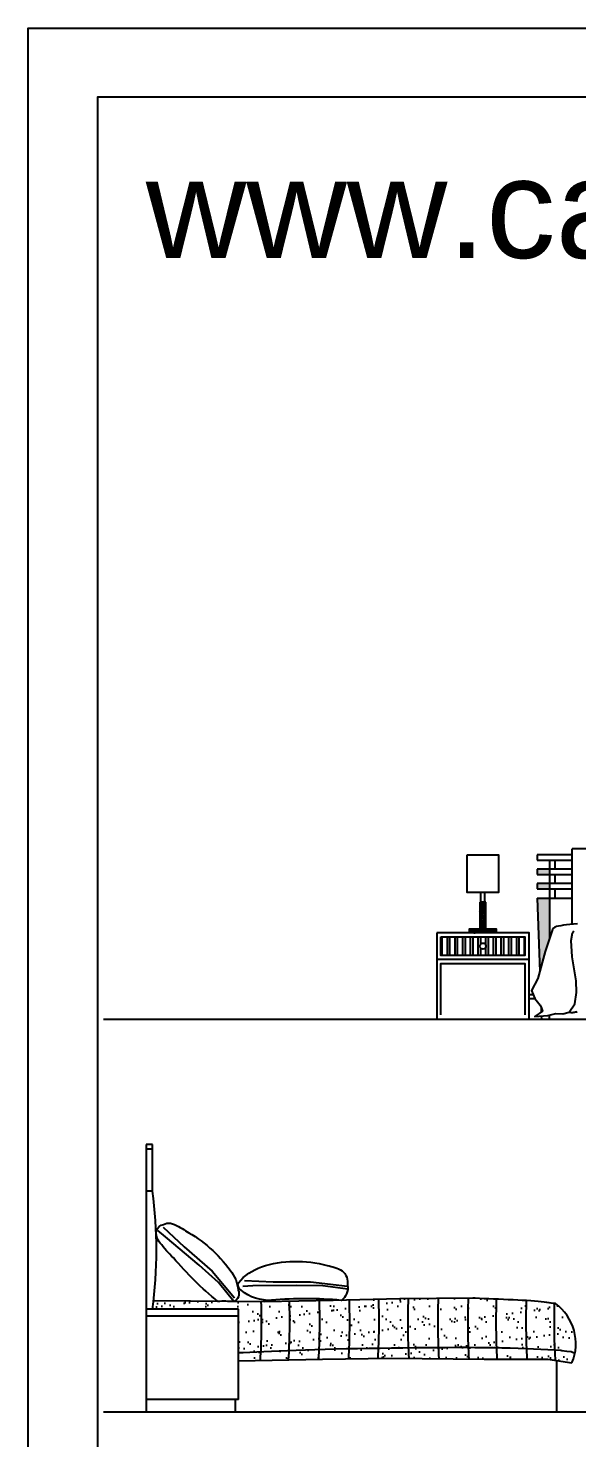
# Model space of a CAD drawing. Header units: inches. Extents: x 15.4 to 57.9, y 9.9 to 34.7.
# Drawn here: x 15.42 to 18.09, y 27.83 to 34.7 of the extents above; entities that cross this region are included whole.
import ezdxf

# ---------------------------------------------------------------- set-up
doc = ezdxf.new("R2010")
doc.units = ezdxf.units.IN
doc.header["$MEASUREMENT"] = 0
for name, color, linetype in [('02', 2, 'Continuous'), ('1', 1, 'Continuous'), ('8', 8, 'Continuous'), ('kadrbm', 4, 'Continuous')]:
    doc.layers.add(name, color=color, linetype=linetype)
doc.styles.add('bmmm', font='swissel.ttf')

# ---------------------------------------------------------------- blocks, each defined once
blk = doc.blocks.new('kadrbm')
at = {"layer": 'kadrbm', "color": 4}
blk.add_lwpolyline([(0, 0), (0, 24.7972), (21, 24.7972), (21, 0), (0, 0)], close=True, dxfattribs=at)
blk.add_lwpolyline([(20.6631, 0.3257), (20.6631, 24.4603), (0.3369, 24.4603), (0.3369, 0.3257), (20.6631, 0.3257)], dxfattribs=at)
at = {"layer": 'kadrbm', "color": 211, "true_color": 0xf674fb, "style": 'bmmm'}
blk.add_text('www.cad-libraries.blogspot.com', height=0.485134, dxfattribs=at).set_placement((0.5726, 23.6772))

msp = doc.modelspace()

# ---------------------------------------------------------------- hatches: boundary and pattern name
at = {"layer": '8'}
h = msp.add_hatch(dxfattribs=at)
h.set_pattern_fill('ANSI36', color=256, scale=0.08, style=0)
h.set_pattern_definition([(45, (-77.491577, 263.735171), (0.00530330086, 0.0194454365), [0.025, -0.005, 0, -0.005])])
h.paths.add_polyline_path([(17.8964, 30.5971), (17.8964, 30.5721), (17.9564, 30.5721), (17.9564, 30.5971)])
h.paths.add_polyline_path([(17.8964, 30.5271), (17.8964, 30.5021), (17.9564, 30.5021), (17.9564, 30.5271)])
h.paths.add_polyline_path([(17.9085, 30.0989), (17.9346, 30.1962), (17.9564, 30.2603), (17.9564, 30.4571), (17.8964, 30.4571)])
h.paths.add_polyline_path([(19.7964, 30.5971), (19.7964, 30.5721), (19.8564, 30.5721), (19.8564, 30.5971)])
h.paths.add_polyline_path([(19.8564, 30.5021), (19.8564, 30.5271), (19.7964, 30.5271), (19.7964, 30.5021)])
h.paths.add_polyline_path([(19.8564, 30.4571), (19.7964, 30.4571), (19.7964, 30.2603), (19.8181, 30.1962), (19.8442, 30.0989)])
h = msp.add_hatch(dxfattribs=at)
h.set_pattern_fill('ANSI36', color=256, scale=0.05, style=0)
h.set_pattern_definition([(45, (-77.491577, 263.735171), (0.00331456304, 0.0121533978), [0.015625, -0.003125, 0, -0.003125])])
h.paths.add_polyline_path([(17.6164, 30.3071), (17.6464, 30.3071), (17.6464, 30.4371), (17.6164, 30.4371)])
h.paths.add_polyline_path([(17.6964, 30.2871), (17.6964, 30.3071), (17.5664, 30.3071), (17.5664, 30.2871)])
h = msp.add_hatch(dxfattribs=at)
h.set_pattern_fill('ANSI32', color=256, scale=0.1, angle=45, style=0)
h.set_pattern_definition([(90, (-77.491577, 263.73517), (-0.0375, 7e-18), []), (90, (-77.479077, 263.74767), (-0.0375, 7e-18), [])])
h.paths.add_polyline_path([(17.4264, 30.2671), (17.4264, 30.1771), (17.8364, 30.1771), (17.8364, 30.2671)])
h.paths.add_polyline_path([(17.6464, 30.2225, -1), (17.6164, 30.2225, -1)], flags=16)
h = msp.add_hatch(dxfattribs=at)
h.set_pattern_fill('AR-SAND', color=256, scale=0.05, style=0)
h.set_pattern_definition([(37.5, (30.00917, 3.24594), (-0.00314967, 0.09634119), [0, -0.076, 0, -0.085, 0, -0.08125]), (7.5, (30.00917, 3.24594), (0.08848884, 0.1411073), [0, -0.041, 0, -0.0685, 0, -0.02625]), (327.5, (29.94767, 3.24594), (0.1557071, 0.00028295), [0, -0.025, 0, -0.09, 0, -0.1175]), (317.5, (29.94767, 3.24594), (0.1503063, 0.0438838), [0, -0.0125, 0, -0.059, 0, -0.0675])])
h.paths.add_polyline_path([(16.4421, 28.2413), (16.4636, 28.242), (16.4963, 28.2433), (16.53, 28.2447), (16.5505, 28.2457, 0.019073), (16.5524, 28.4887), (16.0273, 28.4928, -0.004844), (16.0221, 28.453), (16.4421, 28.453)])
h.paths.add_polyline_path([(16.5505, 28.2457), (16.5651, 28.2463), (16.6018, 28.2481), (16.6401, 28.2498), (16.6803, 28.2516), (16.6879, 28.2519, 0.018743), (16.6894, 28.4907), (16.5678, 28.4886), (16.5524, 28.4887, -0.019073)])
h.paths.add_polyline_path([(16.6879, 28.2519), (16.7225, 28.2534), (16.767, 28.255), (16.8137, 28.2566), (16.8342, 28.2572, 0.018533), (16.8354, 28.4934), (16.6894, 28.4907, -0.018743)])
h.paths.add_polyline_path([(16.8342, 28.2572), (16.8629, 28.258), (16.9142, 28.2593), (16.9671, 28.2604), (16.9804, 28.2607, 0.018525), (16.9814, 28.4967), (16.9016, 28.4945), (16.8354, 28.4934, -0.018533)])
h.paths.add_polyline_path([(16.9804, 28.2607), (17.0212, 28.2614), (17.076, 28.2623), (17.1236, 28.263, 0.018647), (17.1243, 28.5007), (16.9814, 28.4967, -0.018525)])
h.paths.add_polyline_path([(17.1236, 28.263), (17.1312, 28.2632), (17.1863, 28.2639), (17.2409, 28.2646), (17.2681, 28.2649, -0.018756), (17.2675, 28.5039), (17.2266, 28.5035), (17.1243, 28.5007, -0.018647)])
h.paths.add_polyline_path([(17.4136, 28.5053), (17.2675, 28.5039, 0.018756), (17.2681, 28.2649), (17.2946, 28.2652), (17.3473, 28.2657), (17.3989, 28.2661), (17.4141, 28.2662, -0.018758)])
h.paths.add_polyline_path([(17.4141, 28.2662), (17.4493, 28.2665), (17.4985, 28.2667), (17.5464, 28.2667), (17.5601, 28.2667, -0.018834), (17.5597, 28.5067), (17.4136, 28.5053, 0.018758)])
h.paths.add_polyline_path([(17.5601, 28.2667), (17.5929, 28.2666), (17.638, 28.2663), (17.6816, 28.2657), (17.6973, 28.2655, -0.018509), (17.6967, 28.5013), (17.6836, 28.5018), (17.6601, 28.5027), (17.6372, 28.5037), (17.6152, 28.5048), (17.5943, 28.506), (17.5817, 28.5069), (17.5597, 28.5067, 0.018834)])
h.paths.add_polyline_path([(17.8038, 28.2629), (17.8417, 28.2616), (17.8435, 28.2615, -0.018292), (17.8425, 28.4946), (17.8232, 28.4958), (17.8012, 28.4969), (17.7784, 28.498), (17.755, 28.499), (17.7313, 28.5), (17.7074, 28.5009), (17.6967, 28.5013, 0.018509), (17.6973, 28.2655), (17.7238, 28.265), (17.7645, 28.2641)])
h.paths.add_polyline_path([(17.9474, 28.2566), (17.9809, 28.2546, -0.017721), (17.9792, 28.4804), (17.9728, 28.4809), (17.9638, 28.4819), (17.9537, 28.4832), (17.9424, 28.4848), (17.9298, 28.4866), (17.9158, 28.4883), (17.9002, 28.4901), (17.883, 28.4917), (17.8643, 28.4932), (17.8443, 28.4945), (17.8425, 28.4946, 0.018292), (17.8435, 28.2615), (17.8783, 28.2601), (17.9135, 28.2584)])
h.paths.add_polyline_path([(17.9849, 28.4802), (17.9809, 28.4802), (17.9792, 28.4804, 0.017721), (17.9809, 28.2546), (18.0106, 28.2526), (18.0161, 28.2506), (18.0409, 28.2487), (18.0617, 28.247), (18.0797, 28.2389, 0.289697)])
h.paths.add_polyline_path([(18.0161, 28.2506), (18.0106, 28.2526), (17.9809, 28.2546, 0.004036), (17.9836, 28.2032), (18.0652, 28.1907, 0.051999), (18.0797, 28.2389), (18.0617, 28.247), (18.0409, 28.2487)])
h.paths.add_polyline_path([(17.9479, 28.2086), (17.9836, 28.2032, -0.004036), (17.9809, 28.2546), (17.98, 28.2546), (17.9474, 28.2566), (17.9135, 28.2584), (17.8783, 28.2601), (17.8435, 28.2615, 0.004157), (17.8461, 28.2086)])
h.paths.add_polyline_path([(17.8461, 28.2086, -0.004157), (17.8435, 28.2615), (17.8417, 28.2616), (17.8038, 28.2629), (17.7645, 28.2641), (17.7238, 28.265), (17.6973, 28.2655, 0.004465), (17.7001, 28.2086)])
h.paths.add_polyline_path([(17.5929, 28.2666), (17.5601, 28.2667, 0.004483), (17.5629, 28.2096), (17.6379, 28.2086), (17.7001, 28.2086, -0.004465), (17.6973, 28.2655), (17.6816, 28.2657), (17.638, 28.2663)])
h.paths.add_polyline_path([(17.5629, 28.2096, -0.004483), (17.5601, 28.2667), (17.5464, 28.2667), (17.4985, 28.2667), (17.4493, 28.2665), (17.4141, 28.2662, 0.004298), (17.4167, 28.2115)])
h.paths.add_polyline_path([(17.4167, 28.2115, -0.004298), (17.4141, 28.2662), (17.3989, 28.2661), (17.3473, 28.2657), (17.2946, 28.2652), (17.2681, 28.2649, 0.004039), (17.2705, 28.2134)])
h.paths.add_polyline_path([(17.2705, 28.2134, -0.004039), (17.2681, 28.2649), (17.2409, 28.2646), (17.1863, 28.2639), (17.1312, 28.2632), (17.1236, 28.263, -0.003897), (17.1212, 28.2134), (17.1848, 28.2146)])
h.paths.add_polyline_path([(17.1212, 28.2134, 0.003897), (17.1236, 28.263), (17.076, 28.2623), (17.0212, 28.2614), (16.9804, 28.2607, -0.003911), (16.978, 28.2109)])
h.paths.add_polyline_path([(16.978, 28.2109, 0.003911), (16.9804, 28.2607), (16.9671, 28.2604), (16.9142, 28.2593), (16.8629, 28.258), (16.8342, 28.2572, -0.003847), (16.8317, 28.2082), (16.851, 28.2086)])
h.paths.add_polyline_path([(16.767, 28.255), (16.7225, 28.2534), (16.6879, 28.2519, -0.003673), (16.6855, 28.2052), (16.8317, 28.2082, 0.003847), (16.8342, 28.2572), (16.8137, 28.2566)])
h.paths.add_polyline_path([(16.6855, 28.2052, 0.003673), (16.6879, 28.2519), (16.6803, 28.2516), (16.6401, 28.2498), (16.6018, 28.2481), (16.5651, 28.2463), (16.5505, 28.2457, -0.003407), (16.5482, 28.2023)])
h.paths.add_polyline_path([(16.5482, 28.2023, 0.003407), (16.5505, 28.2457), (16.53, 28.2447), (16.4963, 28.2433), (16.4636, 28.242), (16.4421, 28.2413), (16.4421, 28.2001)])

# ---------------------------------------------------------------- linework, layer by layer
at = {"layer": '02'}
for p, q in [((18.0664, 30.6671), (17.8964, 30.6671)), ((17.8964, 30.6671), (17.8964, 30.6421)), ((19.6864, 30.6967), (18.0664, 30.6967)), ((17.8964, 30.6421), (18.0664, 30.6421)), ((18.0664, 30.5971), (17.8964, 30.5971)), ((17.8964, 30.5971), (17.8964, 30.5721)), ((17.9564, 30.6421), (17.9564, 30.2603)), ((17.8964, 30.5721), (18.0664, 30.5721)), ((18.0664, 30.5271), (17.8964, 30.5271)), ((17.8964, 30.5271), (17.8964, 30.5021)), ((17.6214, 30.4371), (17.6214, 30.4847)), ((17.6414, 30.4371), (17.6414, 30.4847)), ((17.8964, 30.5021), (18.0664, 30.5021)), ((17.8964, 30.4571), (18.0664, 30.4571)), ((17.8964, 30.4571), (17.9085, 30.0989)), ((17.6464, 30.4371), (17.6164, 30.4371)), ((17.6164, 30.4371), (17.6164, 30.3071)), ((17.6464, 30.3071), (17.6464, 30.4371)), ((17.8564, 30.1571), (17.4064, 30.1571)), ((17.8564, 29.9871), (17.8768, 29.9871)), ((17.8564, 29.9671), (17.8848, 29.9671)), ((17.9144, 29.9262), (17.9152, 29.9013)), ((17.9158, 29.8826), (17.9164, 29.8671)), ((17.9164, 29.8671), (19.8364, 29.8671)), ((17.9564, 29.8671), (17.9564, 29.8873)), ((15.9921, 29.256), (15.9921, 27.953)), ((16.0221, 29.256), (15.9921, 29.256)), ((16.0221, 29.233), (15.9921, 29.233)), ((16.0221, 29.0278), (16.0221, 29.256)), ((16.0221, 29.0278), (15.9921, 29.0278)), ((16.4421, 28.453), (15.9921, 28.453)), ((16.4421, 28.013), (16.4421, 28.453)), ((16.4421, 28.418), (15.9921, 28.418)), ((16.4421, 28.2001), (16.851, 28.2086)), ((16.851, 28.2086), (17.1848, 28.2146)), ((17.1848, 28.2146), (17.6379, 28.2086)), ((17.6379, 28.2086), (17.9479, 28.2086)), ((17.9479, 28.2086), (18.0652, 28.1907)), ((17.9921, 27.953), (17.9921, 28.2019)), ((16.4421, 28.013), (15.9921, 28.013)), ((16.4271, 27.953), (16.4271, 28.013)), ((15.9921, 27.953), (17.9921, 27.953))]:
    msp.add_line(p, q, dxfattribs=at)
for points in [[(17.5545, 30.6677), (17.7082, 30.6677), (17.7082, 30.4847), (17.5545, 30.4847)], [(17.4064, 30.2871), (17.4064, 29.8671), (17.8564, 29.8671), (17.8564, 30.2871)], [(17.4264, 30.2671), (17.8364, 30.2671), (17.8364, 30.1771), (17.4264, 30.1771)]]:
    msp.add_lwpolyline(points, close=True, dxfattribs=at)
for points in [[(18.0664, 30.3293), (18.0664, 30.6967)], [(17.9814, 30.6421), (17.9814, 30.5971)], [(17.9814, 30.5721), (17.9814, 30.5271)], [(17.9814, 30.5021), (17.9814, 30.4571)], [(17.5664, 30.2871), (17.5664, 30.3071), (17.6964, 30.3071), (17.6964, 30.2871)], [(18.0917, 30.3317), (18.0729, 30.33), (18.0553, 30.3282), (18.0389, 30.3264), (18.024, 30.3244), (18.0108, 30.3223), (17.9994, 30.3201), (17.9899, 30.3177), (17.9822, 30.3146), (17.976, 30.3101), (17.9711, 30.3038), (17.9346, 30.1962), (17.8993, 30.0647), (17.8688, 30.007), (17.8849, 29.9669), (17.9106, 29.9348), (17.917, 29.9204), (17.9218, 29.9059), (17.8849, 29.8803), (17.9475, 29.8851), (17.986, 29.8947), (18.0213, 29.8931), (18.0516, 29.9012), (18.0525, 29.9009), (18.0565, 29.8999), (18.0607, 29.8994), (18.065, 29.8994), (18.0694, 29.8996), (18.0738, 29.9002), (18.0781, 29.9009), (18.0824, 29.9018), (18.0866, 29.9027), (18.0907, 29.9037)], [(18.0516, 29.9012), (18.0789, 29.9413), (18.0869, 29.9959), (18.0853, 30.0536), (18.066, 30.1706), (18.0612, 30.2492), (18.0676, 30.2877), (18.0749, 30.2977)], [(17.4264, 29.8871), (17.4264, 30.1371), (17.8364, 30.1371), (17.8364, 29.8871)], [(16.4191, 28.4897), (16.3448, 28.5833), (16.2502, 28.6677), (16.0864, 28.8055), (16.0483, 28.8356)], [(16.074, 28.8524), (16.1762, 28.7566), (16.3138, 28.6379), (16.4222, 28.5081)], [(16.4712, 28.5931), (16.6106, 28.5868), (16.7923, 28.5868), (16.9728, 28.5646)], [(16.9732, 28.5499), (16.8514, 28.5657), (16.7247, 28.5678), (16.5113, 28.5657), (16.4628, 28.5636)], [(17.5817, 28.5069), (17.2266, 28.5035), (16.9016, 28.4945), (16.5678, 28.4886), (16.0273, 28.4928)], [(17.9849, 28.4802), (17.9809, 28.4802), (17.9728, 28.4809), (17.9638, 28.4819), (17.9537, 28.4832), (17.9424, 28.4848), (17.9298, 28.4866), (17.9158, 28.4883), (17.9002, 28.4901), (17.883, 28.4917), (17.8643, 28.4932), (17.8443, 28.4945), (17.8232, 28.4958), (17.8012, 28.4969), (17.7784, 28.498), (17.755, 28.499), (17.7313, 28.5), (17.7074, 28.5009), (17.6836, 28.5018), (17.6601, 28.5027), (17.6372, 28.5037), (17.6152, 28.5048), (17.5943, 28.506), (17.5817, 28.5069)], [(16.4421, 28.2413), (16.4636, 28.242), (16.4963, 28.2433), (16.53, 28.2447), (16.5651, 28.2463), (16.6018, 28.2481), (16.6401, 28.2498), (16.6803, 28.2516), (16.7225, 28.2534), (16.767, 28.255), (16.8137, 28.2566), (16.8629, 28.258), (16.9142, 28.2593), (16.9671, 28.2604), (17.0212, 28.2614), (17.076, 28.2623), (17.1312, 28.2632), (17.1863, 28.2639), (17.2409, 28.2646), (17.2946, 28.2652), (17.3473, 28.2657), (17.3989, 28.2661), (17.4493, 28.2665), (17.4985, 28.2667), (17.5464, 28.2667), (17.5929, 28.2666), (17.638, 28.2663), (17.6816, 28.2657), (17.7238, 28.265), (17.7645, 28.2641), (17.8038, 28.2629), (17.8417, 28.2616), (17.8783, 28.2601), (17.9135, 28.2584), (17.9474, 28.2566), (17.98, 28.2546), (18.0106, 28.2526), (18.0161, 28.2506), (18.0409, 28.2487), (18.0617, 28.247), (18.0797, 28.2389)]]:
    msp.add_lwpolyline(points, dxfattribs=at)
for points in [[(16.0768, 28.8661, -0.17104), (16.1101, 28.8713, -0.093064), (16.1834, 28.8347, -0.110916), (16.4003, 28.6428, -0.15517), (16.4397, 28.5446, -0.420523), (16.4191, 28.4897, 0.025776), (16.3409, 28.4904, -0.046548), (16.1244, 28.7034, -0.040817), (16.0602, 28.7751, -0.194015), (16.0407, 28.8365, -0.221188), (16.0768, 28.8661, 3.370399)], [(16.4407, 28.5813, -0.139132), (16.5536, 28.6586, -0.094784), (16.712, 28.685, -0.082744), (16.8736, 28.666, -0.070367), (16.9459, 28.6404, -0.273709), (16.9718, 28.5699, -0.3103), (16.941, 28.4956, 0.048145), (16.6029, 28.4959, -0.190928), (16.4541, 28.5454, -0.374927), (16.4407, 28.5813, 3.178925)]]:
    msp.add_lwpolyline(points, format="xyb", dxfattribs=at)
msp.add_circle((17.6314, 30.2225), 0.015, dxfattribs=at)
for centre, radius, start, end in [((13.9673, 28.7404), 2.0748, 352.03817, 7.96183), ((13.3671, 28.3918), 3.1868, 356.59142, 1.73024), ((13.5042, 28.3918), 3.1868, 356.64289, 1.77965), ((13.6503, 28.3918), 3.1868, 356.69772, 1.8265), ((13.7963, 28.3918), 3.1868, 356.74573, 1.8872), ((13.9394, 28.3918), 3.1868, 356.79175, 1.95792), ((20.4523, 28.3918), 3.1868, 177.98443, 183.2081), ((20.5984, 28.3918), 3.1868, 177.95917, 183.24271), ((20.7444, 28.3918), 3.1868, 177.93392, 183.27731), ((20.8816, 28.3918), 3.1868, 178.03027, 183.29508), ((21.0276, 28.3918), 3.1868, 178.1506, 183.29508), ((21.1647, 28.3918), 3.1868, 178.40705, 183.39288), ((17.8415, 28.2845), 0.2425, 337.24542, 53.77645)]:
    msp.add_arc(centre, radius, start, end, dxfattribs=at)
at = {"layer": '1'}
for p, q in [((15.7844, 29.8671), (36.0806, 29.8671)), ((15.7844, 27.953), (36.0806, 27.953))]:
    msp.add_line(p, q, dxfattribs=at)

# ---------------------------------------------------------------- block references
at = {"layer": 'kadrbm'}
msp.add_blockref('kadrbm', (15.4175, 9.9004), dxfattribs=at)

doc.saveas('drawing.dxf')
